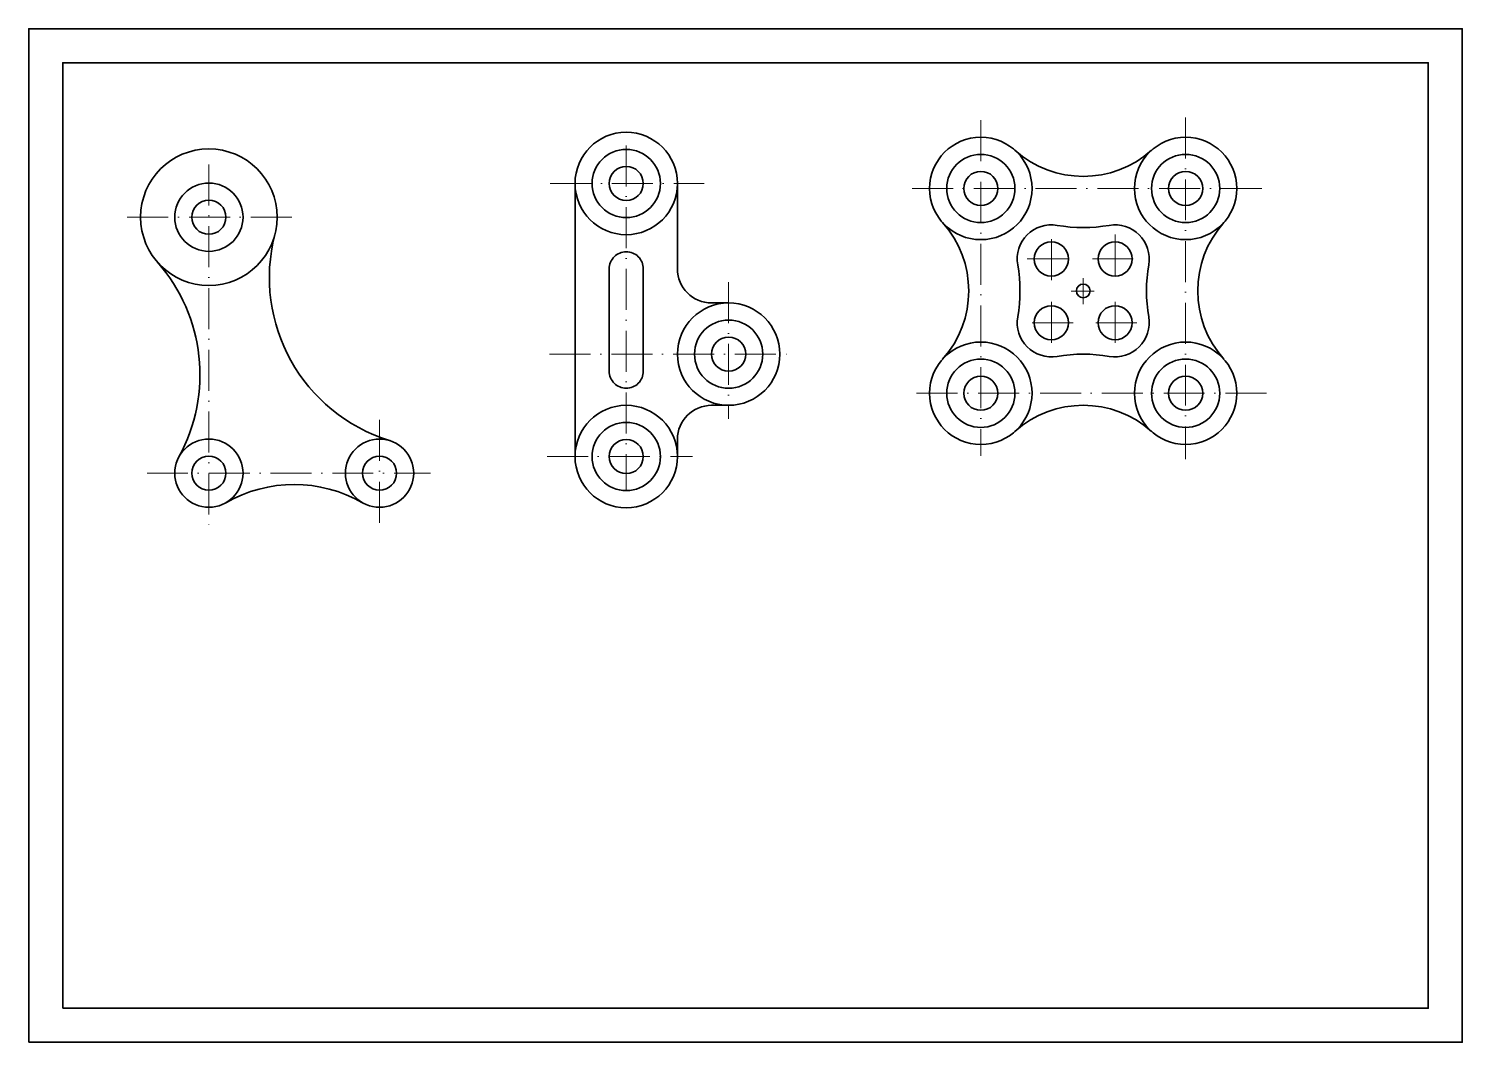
# Model space of a CAD drawing. Header units: millimetres. Extents: x 0 to 420, y 0 to 297.
import ezdxf

# ---------------------------------------------------------------- set-up
doc = ezdxf.new("R2010")
doc.units = ezdxf.units.MM
doc.header["$MEASUREMENT"] = 0
doc.linetypes.add('ACAD_ISO10W100', pattern=[18, 12, -3, 0, -3])
doc.layers.get('0').update_dxf_attribs({"lineweight": 35})
doc.layers.add('axe', color=7, linetype='ACAD_ISO10W100', lineweight=0)

msp = doc.modelspace()

# ---------------------------------------------------------------- linework, layer by layer
for p, q in [((160.06, 251.64), (160.06, 171.64)), ((190.06, 251.64), (190.06, 226.64)), ((205.06, 216.64), (200.06, 216.64)), ((205.06, 186.64), (200.06, 186.64)), ((190.06, 171.64), (190.06, 176.64))]:
    msp.add_line(p, q)
for points in [[(0, 0), (420, 0), (420, 297), (0, 297)], [(10, 10), (410, 10), (410, 287), (10, 287)]]:
    msp.add_lwpolyline(points, close=True)
msp.add_lwpolyline([(175.06, 231.64), (175.06, 231.64, 0.414214), (170.06, 226.64), (170.06, 196.64, 0.414214), (175.06, 191.64), (175.06, 191.64, 0.414214), (180.06, 196.64), (180.06, 226.64, 0.414214)], format="xyb", close=True)
for centre, radius in [((175.06, 251.64), 15), ((278.94, 250.18), 15), ((338.94, 250.18), 15), ((52.79, 241.76), 20), ((175.06, 251.64), 10), ((175.06, 251.64), 5), ((278.94, 250.18), 10), ((338.94, 250.18), 10), ((278.94, 250.18), 5), ((338.94, 250.18), 5), ((52.79, 241.76), 10), ((52.79, 241.76), 5), ((299.6, 229.52), 5), ((318.28, 229.52), 5), ((308.94, 220.18), 2), ((205.06, 201.64), 15), ((299.6, 210.84), 5), ((318.28, 210.84), 5), ((205.06, 201.64), 10), ((205.06, 201.64), 5), ((278.94, 190.18), 15), ((338.94, 190.18), 15), ((278.94, 190.18), 10), ((338.94, 190.18), 10), ((278.94, 190.18), 5), ((338.94, 190.18), 5), ((175.06, 171.64), 15), ((175.06, 171.64), 10), ((52.79, 166.76), 10), ((102.79, 166.76), 10), ((175.06, 171.64), 5), ((52.79, 166.76), 5), ((102.79, 166.76), 5)]:
    msp.add_circle(centre, radius)
for centre, radius, start, end in [((308.94, 283.72), 30, 228.1897, 311.8103), ((245.4, 220.18), 30, 318.1897, 41.8103), ((299.6, 229.52), 10, 80.2229, 189.7771), ((318.28, 229.52), 10, 350.2229, 99.7771), ((372.48, 220.18), 30, 138.1897, 221.8103), ((120.52, 224.08), 50, 165.3706, 252.8119), ((308.94, 283.72), 45, 260.2229, 279.7771), ((0.17, 195.59), 50, 331.2783, 41.2636), ((245.4, 220.18), 45, 350.2229, 9.7771), ((372.48, 220.18), 45, 170.2229, 189.7771), ((200.06, 226.64), 10, 180, 270), ((299.6, 210.84), 10, 170.2229, 279.7771), ((318.28, 210.84), 10, 260.2229, 9.7771), ((308.94, 156.64), 45, 80.2229, 99.7771), ((200.06, 176.64), 10, 90, 180), ((308.94, 156.64), 30, 48.1897, 131.8103), ((77.79, 123.45), 40, 60, 120)]:
    msp.add_arc(centre, radius, start, end)
at = {"layer": 'axe'}
for p, q in [((278.94, 270.19), (278.94, 171.86)), ((338.94, 270.95), (338.94, 170.9)), ((175.06, 262.79), (175.06, 161.91)), ((52.79, 257.19), (52.79, 150.64)), ((152.79, 251.64), (197.89, 251.64)), ((258.79, 250.18), (362.55, 250.18)), ((28.9, 241.76), (78.72, 241.76)), ((299.6, 223.35), (299.6, 235.74)), ((318.28, 236.69), (318.28, 222.54)), ((292.54, 229.52), (307.06, 229.52)), ((311.61, 229.52), (325.1, 229.52)), ((205.06, 222.72), (205.06, 182.66)), ((308.94, 223.86), (308.94, 216.31)), ((312.12, 220.09), (305.45, 220.09)), ((299.6, 216.95), (299.6, 204.48)), ((318.28, 216.96), (318.28, 204.58)), ((305.96, 210.84), (293.06, 210.84)), ((324.67, 210.84), (311.12, 210.84)), ((152.61, 201.64), (224.09, 201.64)), ((260.11, 190.18), (364.09, 190.18)), ((102.79, 182.36), (102.79, 150.35)), ((151.86, 171.64), (194.52, 171.64)), ((34.67, 166.76), (117.76, 166.76))]:
    msp.add_line(p, q, dxfattribs=at)

doc.saveas('drawing.dxf')
